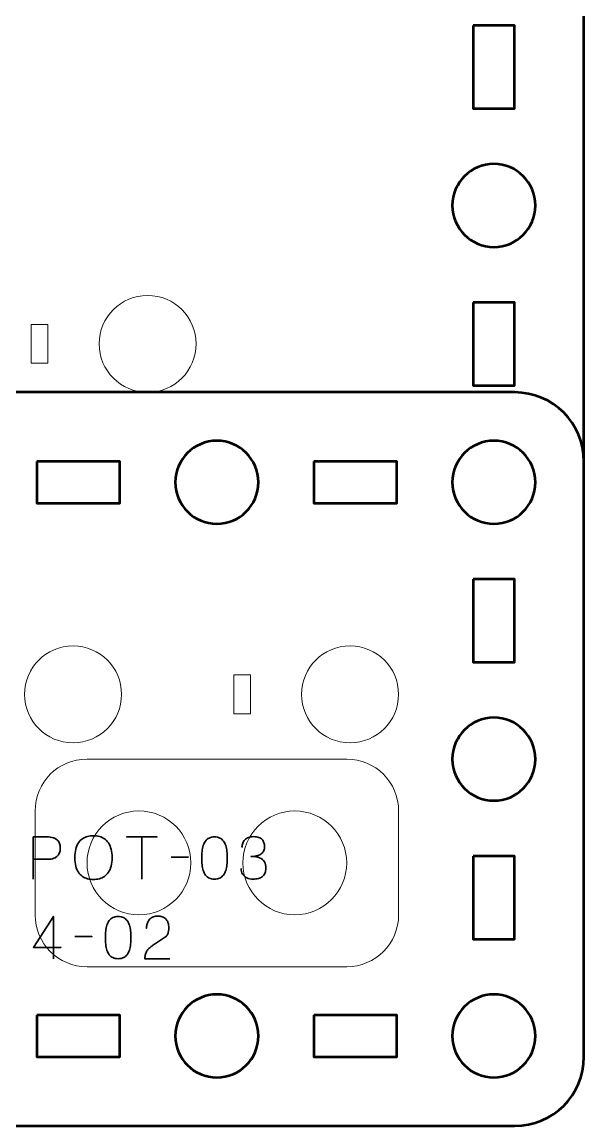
# Model space of a CAD drawing. Header units: centimetres. Extents: x -64.7 to 31.2, y -38.5 to 7.
# Drawn here: x 27.09 to 31.15, y -22.5 to -14.53 of the extents above; entities that cross this region are included whole.
import ezdxf

# ---------------------------------------------------------------- set-up
doc = ezdxf.new("R2010")
doc.units = ezdxf.units.CM
doc.header["$MEASUREMENT"] = 0
doc.layers.add('Layer 1', color=7, linetype='Continuous')

msp = doc.modelspace()

# ---------------------------------------------------------------- linework, layer by layer
at = {"layer": 'Layer 1', "color": 142, "lineweight": 20}
msp.add_lwpolyline([(27.16, -16.99), (27.28, -16.99), (27.28, -16.71), (27.16, -16.71), (27.16, -16.99)], close=True, dxfattribs=at)
at = {"layer": 'Layer 1', "color": 232, "lineweight": 20}
msp.add_lwpolyline([(28.62169, -19.52213), (28.74169, -19.52213), (28.74169, -19.24213), (28.62169, -19.24213), (28.62169, -19.52213)], close=True, dxfattribs=at)
at = {"layer": 'Layer 1', "color": 142, "lineweight": 20}
msp.add_ellipse((28, -16.85), major_axis=(0, 0.35), ratio=1, dxfattribs=at)
at = {"layer": 'Layer 1', "color": 232, "lineweight": 20}
for centre in [(27.46169, -19.38213), (29.46169, -19.38213)]:
    msp.add_ellipse(centre, major_axis=(0, 0.35), ratio=1, dxfattribs=at)
at = {"layer": 'Layer 1', "color": 142, "lineweight": 53}
for points, knots in [([(16.35006, -7.19996), (16.35006, -7.19996), (30.64994, -7.19996), (30.64994, -7.19996), (30.64994, -7.19996), (30.92708, -7.19996), (31.15004, -7.42306), (31.15004, -7.70006), (31.15004, -7.70006), (31.15004, -7.70006), (31.15004, -21.99994), (31.15004, -21.99994), (31.15004, -21.99994), (31.15004, -22.27708), (30.92708, -22.50004), (30.64994, -22.50004), (30.64994, -22.50004), (30.64994, -22.50004), (16.35006, -22.50004), (16.35006, -22.50004), (16.35006, -22.50004), (16.07306, -22.50004), (15.84996, -22.27708), (15.84996, -21.99994), (15.84996, -21.99994), (15.84996, -21.99994), (15.84996, -7.70006), (15.84996, -7.70006), (15.84996, -7.70006), (15.84996, -7.42306), (16.07306, -7.19996), (16.35006, -7.19996)], [0, 0, 0, 0, 0.125, 0.125, 0.125, 0.125, 0.25, 0.25, 0.25, 0.25, 0.375, 0.375, 0.375, 0.375, 0.5, 0.5, 0.5, 0.5, 0.625, 0.625, 0.625, 0.625, 0.75, 0.75, 0.75, 0.75, 0.875, 0.875, 0.875, 0.875, 1, 1, 1, 1]), ([(30.34994, -14.55002), (30.34994, -14.55002), (30.64994, -14.55002), (30.64994, -14.55002), (30.64994, -14.55002), (30.64994, -14.55002), (30.64994, -15.15002), (30.64994, -15.15002), (30.64994, -15.15002), (30.64994, -15.15002), (30.34994, -15.15002), (30.34994, -15.15002), (30.34994, -15.15002), (30.34994, -15.15002), (30.34994, -14.55002), (30.34994, -14.55002)], [0, 0, 0, 0, 0.25, 0.25, 0.25, 0.25, 0.5, 0.5, 0.5, 0.5, 0.75, 0.75, 0.75, 0.75, 1, 1, 1, 1]), ([(30.80001, -15.85004), (30.80001, -16.01567), (30.66568, -16.15004), (30.50001, -16.15004), (30.50001, -16.15004), (30.33438, -16.15004), (30.20001, -16.01567), (30.20001, -15.85004), (30.20001, -15.85004), (30.20001, -15.68427), (30.33438, -15.55003), (30.50001, -15.55003), (30.50001, -15.55003), (30.66568, -15.55003), (30.80001, -15.68427), (30.80001, -15.85004)], [0, 0, 0, 0, 0.25, 0.25, 0.25, 0.25, 0.5, 0.5, 0.5, 0.5, 0.75, 0.75, 0.75, 0.75, 1, 1, 1, 1]), ([(30.34994, -16.54995), (30.34994, -16.54995), (30.64994, -16.54995), (30.64994, -16.54995), (30.64994, -16.54995), (30.64994, -16.54995), (30.64994, -17.14995), (30.64994, -17.14995), (30.64994, -17.14995), (30.64994, -17.14995), (30.34994, -17.14995), (30.34994, -17.14995), (30.34994, -17.14995), (30.34994, -17.14995), (30.34994, -16.54995), (30.34994, -16.54995)], [0, 0, 0, 0, 0.25, 0.25, 0.25, 0.25, 0.5, 0.5, 0.5, 0.5, 0.75, 0.75, 0.75, 0.75, 1, 1, 1, 1]), ([(30.80001, -17.85), (30.80001, -18.01563), (30.66568, -18.14997), (30.50001, -18.14997), (30.50001, -18.14997), (30.33438, -18.14997), (30.20001, -18.01563), (30.20001, -17.85), (30.20001, -17.85), (30.20001, -17.68434), (30.33438, -17.55), (30.50001, -17.55), (30.50001, -17.55), (30.66568, -17.55), (30.80001, -17.68434), (30.80001, -17.85)], [0, 0, 0, 0, 0.25, 0.25, 0.25, 0.25, 0.5, 0.5, 0.5, 0.5, 0.75, 0.75, 0.75, 0.75, 1, 1, 1, 1]), ([(30.34994, -18.55002), (30.34994, -18.55002), (30.64994, -18.55002), (30.64994, -18.55002), (30.64994, -18.55002), (30.64994, -18.55002), (30.64994, -19.15003), (30.64994, -19.15003), (30.64994, -19.15003), (30.64994, -19.15003), (30.34994, -19.15003), (30.34994, -19.15003), (30.34994, -19.15003), (30.34994, -19.15003), (30.34994, -18.55002), (30.34994, -18.55002)], [0, 0, 0, 0, 0.25, 0.25, 0.25, 0.25, 0.5, 0.5, 0.5, 0.5, 0.75, 0.75, 0.75, 0.75, 1, 1, 1, 1]), ([(30.80001, -19.85008), (30.80001, -20.01571), (30.66568, -20.15008), (30.50001, -20.15008), (30.50001, -20.15008), (30.33438, -20.15008), (30.20001, -20.01571), (30.20001, -19.85008), (30.20001, -19.85008), (30.20001, -19.68431), (30.33438, -19.55008), (30.50001, -19.55008), (30.50001, -19.55008), (30.66568, -19.55008), (30.80001, -19.68431), (30.80001, -19.85008)], [0, 0, 0, 0, 0.25, 0.25, 0.25, 0.25, 0.5, 0.5, 0.5, 0.5, 0.75, 0.75, 0.75, 0.75, 1, 1, 1, 1]), ([(30.34994, -20.54999), (30.34994, -20.54999), (30.64994, -20.54999), (30.64994, -20.54999), (30.64994, -20.54999), (30.64994, -20.54999), (30.64994, -21.14999), (30.64994, -21.14999), (30.64994, -21.14999), (30.64994, -21.14999), (30.34994, -21.14999), (30.34994, -21.14999), (30.34994, -21.14999), (30.34994, -21.14999), (30.34994, -20.54999), (30.34994, -20.54999)], [0, 0, 0, 0, 0.25, 0.25, 0.25, 0.25, 0.5, 0.5, 0.5, 0.5, 0.75, 0.75, 0.75, 0.75, 1, 1, 1, 1]), ([(28.80008, -21.85001), (28.80008, -22.01567), (28.66571, -22.15001), (28.50008, -22.15001), (28.50008, -22.15001), (28.33431, -22.15001), (28.20008, -22.01567), (28.20008, -21.85001), (28.20008, -21.85001), (28.20008, -21.68438), (28.33431, -21.55001), (28.50008, -21.55001), (28.50008, -21.55001), (28.66571, -21.55001), (28.80008, -21.68438), (28.80008, -21.85001)], [0, 0, 0, 0, 0.25, 0.25, 0.25, 0.25, 0.5, 0.5, 0.5, 0.5, 0.75, 0.75, 0.75, 0.75, 1, 1, 1, 1]), ([(30.80001, -21.85001), (30.80001, -22.01567), (30.66568, -22.15001), (30.50001, -22.15001), (30.50001, -22.15001), (30.33438, -22.15001), (30.20001, -22.01567), (30.20001, -21.85001), (30.20001, -21.85001), (30.20001, -21.68438), (30.33438, -21.55001), (30.50001, -21.55001), (30.50001, -21.55001), (30.66568, -21.55001), (30.80001, -21.68438), (30.80001, -21.85001)], [0, 0, 0, 0, 0.25, 0.25, 0.25, 0.25, 0.5, 0.5, 0.5, 0.5, 0.75, 0.75, 0.75, 0.75, 1, 1, 1, 1]), ([(27.20002, -21.69994), (27.20002, -21.69994), (27.80003, -21.69994), (27.80003, -21.69994), (27.80003, -21.69994), (27.80003, -21.69994), (27.80003, -21.99994), (27.80003, -21.99994), (27.80003, -21.99994), (27.80003, -21.99994), (27.20002, -21.99994), (27.20002, -21.99994), (27.20002, -21.99994), (27.20002, -21.99994), (27.20002, -21.69994), (27.20002, -21.69994)], [0, 0, 0, 0, 0.25, 0.25, 0.25, 0.25, 0.5, 0.5, 0.5, 0.5, 0.75, 0.75, 0.75, 0.75, 1, 1, 1, 1]), ([(29.19999, -21.69994), (29.19999, -21.69994), (29.79999, -21.69994), (29.79999, -21.69994), (29.79999, -21.69994), (29.79999, -21.69994), (29.79999, -21.99994), (29.79999, -21.99994), (29.79999, -21.99994), (29.79999, -21.99994), (29.19999, -21.99994), (29.19999, -21.99994), (29.19999, -21.99994), (29.19999, -21.99994), (29.19999, -21.69994), (29.19999, -21.69994)], [0, 0, 0, 0, 0.25, 0.25, 0.25, 0.25, 0.5, 0.5, 0.5, 0.5, 0.75, 0.75, 0.75, 0.75, 1, 1, 1, 1])]:
    msp.add_open_spline(points, degree=3, knots=knots, dxfattribs=at)
at = {"layer": 'Layer 1', "color": 232, "lineweight": 53}
for points, knots in [([(24.35008, -17.19998), (24.35008, -17.19998), (30.65005, -17.19998), (30.65005, -17.19998), (30.65005, -17.19998), (30.92702, -17.19998), (31.15001, -17.42307), (31.15001, -17.70007), (31.15001, -17.70007), (31.15001, -17.70007), (31.15001, -21.99993), (31.15001, -21.99993), (31.15001, -21.99993), (31.15001, -22.27707), (30.92702, -22.50003), (30.65005, -22.50003), (30.65005, -22.50003), (30.65005, -22.50003), (24.35008, -22.50003), (24.35008, -22.50003), (24.35008, -22.50003), (24.07308, -22.50003), (23.84999, -22.27707), (23.84999, -21.99993), (23.84999, -21.99993), (23.84999, -21.99993), (23.84999, -17.70007), (23.84999, -17.70007), (23.84999, -17.70007), (23.84999, -17.42307), (24.07308, -17.19998), (24.35008, -17.19998)], [0, 0, 0, 0, 0.125, 0.125, 0.125, 0.125, 0.25, 0.25, 0.25, 0.25, 0.375, 0.375, 0.375, 0.375, 0.5, 0.5, 0.5, 0.5, 0.625, 0.625, 0.625, 0.625, 0.75, 0.75, 0.75, 0.75, 0.875, 0.875, 0.875, 0.875, 1, 1, 1, 1]), ([(28.80001, -17.85001), (28.80001, -18.01578), (28.66568, -18.15001), (28.50001, -18.15001), (28.50001, -18.15001), (28.33438, -18.15001), (28.20001, -18.01578), (28.20001, -17.85001), (28.20001, -17.85001), (28.20001, -17.68434), (28.33438, -17.55), (28.50001, -17.55), (28.50001, -17.55), (28.66568, -17.55), (28.80001, -17.68434), (28.80001, -17.85001)], [0, 0, 0, 0, 0.25, 0.25, 0.25, 0.25, 0.5, 0.5, 0.5, 0.5, 0.75, 0.75, 0.75, 0.75, 1, 1, 1, 1]), ([(30.79998, -17.85001), (30.79998, -18.01578), (30.66575, -18.15001), (30.49998, -18.15001), (30.49998, -18.15001), (30.33431, -18.15001), (30.19998, -18.01578), (30.19998, -17.85001), (30.19998, -17.85001), (30.19998, -17.68434), (30.33431, -17.55), (30.49998, -17.55), (30.49998, -17.55), (30.66575, -17.55), (30.79998, -17.68434), (30.79998, -17.85001)], [0, 0, 0, 0, 0.25, 0.25, 0.25, 0.25, 0.5, 0.5, 0.5, 0.5, 0.75, 0.75, 0.75, 0.75, 1, 1, 1, 1]), ([(27.2, -17.70007), (27.2, -17.70007), (27.79999, -17.70007), (27.79999, -17.70007), (27.79999, -17.70007), (27.79999, -17.70007), (27.79999, -18.00008), (27.79999, -18.00008), (27.79999, -18.00008), (27.79999, -18.00008), (27.2, -18.00008), (27.2, -18.00008), (27.2, -18.00008), (27.2, -18.00008), (27.2, -17.70007), (27.2, -17.70007)], [0, 0, 0, 0, 0.25, 0.25, 0.25, 0.25, 0.5, 0.5, 0.5, 0.5, 0.75, 0.75, 0.75, 0.75, 1, 1, 1, 1]), ([(29.20006, -17.70007), (29.20006, -17.70007), (29.80007, -17.70007), (29.80007, -17.70007), (29.80007, -17.70007), (29.80007, -17.70007), (29.80007, -18.00008), (29.80007, -18.00008), (29.80007, -18.00008), (29.80007, -18.00008), (29.20006, -18.00008), (29.20006, -18.00008), (29.20006, -18.00008), (29.20006, -18.00008), (29.20006, -17.70007), (29.20006, -17.70007)], [0, 0, 0, 0, 0.25, 0.25, 0.25, 0.25, 0.5, 0.5, 0.5, 0.5, 0.75, 0.75, 0.75, 0.75, 1, 1, 1, 1]), ([(30.35005, -18.55002), (30.35005, -18.55002), (30.65005, -18.55002), (30.65005, -18.55002), (30.65005, -18.55002), (30.65005, -18.55002), (30.65005, -19.15003), (30.65005, -19.15003), (30.65005, -19.15003), (30.65005, -19.15003), (30.35005, -19.15003), (30.35005, -19.15003), (30.35005, -19.15003), (30.35005, -19.15003), (30.35005, -18.55002), (30.35005, -18.55002)], [0, 0, 0, 0, 0.25, 0.25, 0.25, 0.25, 0.5, 0.5, 0.5, 0.5, 0.75, 0.75, 0.75, 0.75, 1, 1, 1, 1]), ([(30.79998, -19.85008), (30.79998, -20.01571), (30.66575, -20.15008), (30.49998, -20.15008), (30.49998, -20.15008), (30.33431, -20.15008), (30.19998, -20.01571), (30.19998, -19.85008), (30.19998, -19.85008), (30.19998, -19.68431), (30.33431, -19.55008), (30.49998, -19.55008), (30.49998, -19.55008), (30.66575, -19.55008), (30.79998, -19.68431), (30.79998, -19.85008)], [0, 0, 0, 0, 0.25, 0.25, 0.25, 0.25, 0.5, 0.5, 0.5, 0.5, 0.75, 0.75, 0.75, 0.75, 1, 1, 1, 1]), ([(30.35005, -20.54999), (30.35005, -20.54999), (30.65005, -20.54999), (30.65005, -20.54999), (30.65005, -20.54999), (30.65005, -20.54999), (30.65005, -21.14998), (30.65005, -21.14998), (30.65005, -21.14998), (30.65005, -21.14998), (30.35005, -21.14998), (30.35005, -21.14998), (30.35005, -21.14998), (30.35005, -21.14998), (30.35005, -20.54999), (30.35005, -20.54999)], [0, 0, 0, 0, 0.25, 0.25, 0.25, 0.25, 0.5, 0.5, 0.5, 0.5, 0.75, 0.75, 0.75, 0.75, 1, 1, 1, 1]), ([(28.80001, -21.85), (28.80001, -22.01567), (28.66568, -22.15), (28.50001, -22.15), (28.50001, -22.15), (28.33438, -22.15), (28.20001, -22.01567), (28.20001, -21.85), (28.20001, -21.85), (28.20001, -21.68437), (28.33438, -21.55), (28.50001, -21.55), (28.50001, -21.55), (28.66568, -21.55), (28.80001, -21.68437), (28.80001, -21.85)], [0, 0, 0, 0, 0.25, 0.25, 0.25, 0.25, 0.5, 0.5, 0.5, 0.5, 0.75, 0.75, 0.75, 0.75, 1, 1, 1, 1]), ([(30.79998, -21.85), (30.79998, -22.01567), (30.66575, -22.15), (30.49998, -22.15), (30.49998, -22.15), (30.33431, -22.15), (30.19998, -22.01567), (30.19998, -21.85), (30.19998, -21.85), (30.19998, -21.68437), (30.33431, -21.55), (30.49998, -21.55), (30.49998, -21.55), (30.66575, -21.55), (30.79998, -21.68437), (30.79998, -21.85)], [0, 0, 0, 0, 0.25, 0.25, 0.25, 0.25, 0.5, 0.5, 0.5, 0.5, 0.75, 0.75, 0.75, 0.75, 1, 1, 1, 1]), ([(27.2, -21.69993), (27.2, -21.69993), (27.79999, -21.69993), (27.79999, -21.69993), (27.79999, -21.69993), (27.79999, -21.69993), (27.79999, -21.99993), (27.79999, -21.99993), (27.79999, -21.99993), (27.79999, -21.99993), (27.2, -21.99993), (27.2, -21.99993), (27.2, -21.99993), (27.2, -21.99993), (27.2, -21.69993), (27.2, -21.69993)], [0, 0, 0, 0, 0.25, 0.25, 0.25, 0.25, 0.5, 0.5, 0.5, 0.5, 0.75, 0.75, 0.75, 0.75, 1, 1, 1, 1]), ([(29.20006, -21.69993), (29.20006, -21.69993), (29.80007, -21.69993), (29.80007, -21.69993), (29.80007, -21.69993), (29.80007, -21.69993), (29.80007, -21.99993), (29.80007, -21.99993), (29.80007, -21.99993), (29.80007, -21.99993), (29.20006, -21.99993), (29.20006, -21.99993), (29.20006, -21.99993), (29.20006, -21.99993), (29.20006, -21.69993), (29.20006, -21.69993)], [0, 0, 0, 0, 0.25, 0.25, 0.25, 0.25, 0.5, 0.5, 0.5, 0.5, 0.75, 0.75, 0.75, 0.75, 1, 1, 1, 1])]:
    msp.add_open_spline(points, degree=3, knots=knots, dxfattribs=at)
at = {"layer": 'Layer 1', "color": 142, "lineweight": 9}
for points, knots in [([(27.5625, -19.85), (27.3555, -19.85), (27.1875, -20.018), (27.1875, -20.225), (27.1875, -20.225), (27.1875, -20.225), (27.1875, -20.975), (27.1875, -20.975), (27.1875, -20.975), (27.1875, -21.182), (27.3555, -21.35), (27.5625, -21.35), (27.5625, -21.35), (27.5625, -21.35), (29.4375, -21.35), (29.4375, -21.35), (29.4375, -21.35), (29.6445, -21.35), (29.8125, -21.182), (29.8125, -20.975), (29.8125, -20.975), (29.8125, -20.975), (29.8125, -20.225), (29.8125, -20.225), (29.8125, -20.225), (29.8125, -20.018), (29.6445, -19.85), (29.4375, -19.85), (29.4375, -19.85), (29.4375, -19.85), (27.5625, -19.85), (27.5625, -19.85)], [0, 0, 0, 0, 0.125, 0.125, 0.125, 0.125, 0.25, 0.25, 0.25, 0.25, 0.375, 0.375, 0.375, 0.375, 0.5, 0.5, 0.5, 0.5, 0.625, 0.625, 0.625, 0.625, 0.75, 0.75, 0.75, 0.75, 0.875, 0.875, 0.875, 0.875, 1, 1, 1, 1]), ([(27.9375, -20.22477), (28.1445, -20.22477), (28.3125, -20.39276), (28.3125, -20.59976), (28.3125, -20.59976), (28.3125, -20.80676), (28.1445, -20.97477), (27.9375, -20.97477), (27.9375, -20.97477), (27.7305, -20.97477), (27.5625, -20.80676), (27.5625, -20.59976), (27.5625, -20.59976), (27.5625, -20.39276), (27.7305, -20.22477), (27.9375, -20.22477)], [0, 0, 0, 0, 0.25, 0.25, 0.25, 0.25, 0.5, 0.5, 0.5, 0.5, 0.75, 0.75, 0.75, 0.75, 1, 1, 1, 1]), ([(29.0625, -20.22477), (29.2695, -20.22477), (29.4375, -20.39276), (29.4375, -20.59976), (29.4375, -20.59976), (29.4375, -20.80676), (29.2695, -20.97477), (29.0625, -20.97477), (29.0625, -20.97477), (28.8555, -20.97477), (28.6875, -20.80676), (28.6875, -20.59976), (28.6875, -20.59976), (28.6875, -20.39276), (28.8555, -20.22477), (29.0625, -20.22477)], [0, 0, 0, 0, 0.25, 0.25, 0.25, 0.25, 0.5, 0.5, 0.5, 0.5, 0.75, 0.75, 0.75, 0.75, 1, 1, 1, 1])]:
    msp.add_open_spline(points, degree=3, knots=knots, dxfattribs=at)
at = {"layer": 'Layer 1', "color": 232, "lineweight": 35}
for points, knots in [([(27.1738, -20.71686), (27.1738, -20.71686), (27.1738, -20.41164), (27.1738, -20.41164), (27.1738, -20.41164), (27.1738, -20.41164), (27.27117, -20.41164), (27.27117, -20.41164), (27.27117, -20.41164), (27.29064, -20.41171), (27.30665, -20.4139), (27.31928, -20.41813), (27.31928, -20.41813), (27.33184, -20.42229), (27.34172, -20.42808), (27.34885, -20.43542), (27.34885, -20.43542), (27.35597, -20.44268), (27.36105, -20.45101), (27.36416, -20.46039), (27.36416, -20.46039), (27.36719, -20.46978), (27.36895, -20.47958), (27.36938, -20.48996), (27.36938, -20.48996), (27.36987, -20.50033), (27.36867, -20.51049), (27.36585, -20.52036), (27.36585, -20.52036), (27.36296, -20.53024), (27.35809, -20.5392), (27.3511, -20.54725), (27.3511, -20.54725), (27.34419, -20.55529), (27.33481, -20.56171), (27.32302, -20.56644), (27.32302, -20.56644), (27.31124, -20.57123), (27.29664, -20.57363), (27.27921, -20.57377), (27.27921, -20.57377), (27.27921, -20.57377), (27.1738, -20.57377), (27.1738, -20.57377), (27.1738, -20.57377), (27.1738, -20.57377), (27.27921, -20.57377), (27.27921, -20.57377), (27.27921, -20.57377), (27.29628, -20.57363), (27.31075, -20.57123), (27.32246, -20.56644), (27.32246, -20.56644), (27.33424, -20.56171), (27.34363, -20.55529), (27.35068, -20.54725), (27.35068, -20.54725), (27.35767, -20.5392), (27.36268, -20.53024), (27.36564, -20.52036), (27.36564, -20.52036), (27.3686, -20.51049), (27.36987, -20.50033), (27.36938, -20.48996), (27.36938, -20.48996), (27.36895, -20.47958), (27.36719, -20.46978), (27.36402, -20.46039), (27.36402, -20.46039), (27.36091, -20.45101), (27.35569, -20.44268), (27.34856, -20.43542), (27.34856, -20.43542), (27.34137, -20.42808), (27.33149, -20.42229), (27.31893, -20.41813), (27.31893, -20.41813), (27.3063, -20.4139), (27.29043, -20.41171), (27.27117, -20.41164), (27.27117, -20.41164), (27.27117, -20.41164), (27.1738, -20.41164), (27.1738, -20.41164), (27.1738, -20.41164), (27.1738, -20.41164), (27.1738, -20.71686), (27.1738, -20.71686)], [0, 0, 0, 0, 0.0454545, 0.0454545, 0.0454545, 0.0454545, 0.0909091, 0.0909091, 0.0909091, 0.0909091, 0.1363636, 0.1363636, 0.1363636, 0.1363636, 0.1818182, 0.1818182, 0.1818182, 0.1818182, 0.2272727, 0.2272727, 0.2272727, 0.2272727, 0.2727273, 0.2727273, 0.2727273, 0.2727273, 0.3181818, 0.3181818, 0.3181818, 0.3181818, 0.3636364, 0.3636364, 0.3636364, 0.3636364, 0.4090909, 0.4090909, 0.4090909, 0.4090909, 0.4545455, 0.4545455, 0.4545455, 0.4545455, 0.5, 0.5, 0.5, 0.5, 0.5454545, 0.5454545, 0.5454545, 0.5454545, 0.5909091, 0.5909091, 0.5909091, 0.5909091, 0.6363636, 0.6363636, 0.6363636, 0.6363636, 0.6818182, 0.6818182, 0.6818182, 0.6818182, 0.7272727, 0.7272727, 0.7272727, 0.7272727, 0.7727273, 0.7727273, 0.7727273, 0.7727273, 0.8181818, 0.8181818, 0.8181818, 0.8181818, 0.8636364, 0.8636364, 0.8636364, 0.8636364, 0.9090909, 0.9090909, 0.9090909, 0.9090909, 0.9545455, 0.9545455, 0.9545455, 0.9545455, 1, 1, 1, 1]), ([(27.60898, -20.7194), (27.62387, -20.71947), (27.63798, -20.71771), (27.65145, -20.71425), (27.65145, -20.71425), (27.66486, -20.71072), (27.67713, -20.70522), (27.68835, -20.6976), (27.68835, -20.6976), (27.69957, -20.69005), (27.70931, -20.6801), (27.71756, -20.66782), (27.71756, -20.66782), (27.72582, -20.65555), (27.73217, -20.64066), (27.73668, -20.62316), (27.73668, -20.62316), (27.74127, -20.60567), (27.74353, -20.58527), (27.7436, -20.56192), (27.7436, -20.56192), (27.74353, -20.53857), (27.74127, -20.51818), (27.73668, -20.50061), (27.73668, -20.50061), (27.73217, -20.48304), (27.72582, -20.46808), (27.71756, -20.45574), (27.71756, -20.45574), (27.70931, -20.44339), (27.69957, -20.43337), (27.68835, -20.42568), (27.68835, -20.42568), (27.67713, -20.41799), (27.66486, -20.41242), (27.65145, -20.40882), (27.65145, -20.40882), (27.63798, -20.40529), (27.62387, -20.40353), (27.60898, -20.4036), (27.60898, -20.4036), (27.59409, -20.40353), (27.57998, -20.40529), (27.5665, -20.40882), (27.5665, -20.40882), (27.5531, -20.41242), (27.54082, -20.41799), (27.5296, -20.42568), (27.5296, -20.42568), (27.51839, -20.43337), (27.50865, -20.44339), (27.50039, -20.45574), (27.50039, -20.45574), (27.49214, -20.46808), (27.48579, -20.48304), (27.48127, -20.50061), (27.48127, -20.50061), (27.47669, -20.51818), (27.47443, -20.53857), (27.47436, -20.56192), (27.47436, -20.56192), (27.47443, -20.58527), (27.47669, -20.60567), (27.48127, -20.62316), (27.48127, -20.62316), (27.48579, -20.64066), (27.49214, -20.65555), (27.50039, -20.66782), (27.50039, -20.66782), (27.50865, -20.6801), (27.51839, -20.69005), (27.5296, -20.6976), (27.5296, -20.6976), (27.54082, -20.70522), (27.5531, -20.71072), (27.5665, -20.71425), (27.5665, -20.71425), (27.57998, -20.71771), (27.59409, -20.71947), (27.60898, -20.7194)], [0, 0, 0, 0, 0.05, 0.05, 0.05, 0.05, 0.1, 0.1, 0.1, 0.1, 0.15, 0.15, 0.15, 0.15, 0.2, 0.2, 0.2, 0.2, 0.25, 0.25, 0.25, 0.25, 0.3, 0.3, 0.3, 0.3, 0.35, 0.35, 0.35, 0.35, 0.4, 0.4, 0.4, 0.4, 0.45, 0.45, 0.45, 0.45, 0.5, 0.5, 0.5, 0.5, 0.55, 0.55, 0.55, 0.55, 0.6, 0.6, 0.6, 0.6, 0.65, 0.65, 0.65, 0.65, 0.7, 0.7, 0.7, 0.7, 0.75, 0.75, 0.75, 0.75, 0.8, 0.8, 0.8, 0.8, 0.85, 0.85, 0.85, 0.85, 0.9, 0.9, 0.9, 0.9, 0.95, 0.95, 0.95, 0.95, 1, 1, 1, 1]), ([(27.60898, -20.7194), (27.62387, -20.71947), (27.63798, -20.71771), (27.65145, -20.71425), (27.65145, -20.71425), (27.66486, -20.71072), (27.67713, -20.70522), (27.68835, -20.6976), (27.68835, -20.6976), (27.69957, -20.69005), (27.70931, -20.6801), (27.71756, -20.66782), (27.71756, -20.66782), (27.72582, -20.65555), (27.73217, -20.64066), (27.73668, -20.62316), (27.73668, -20.62316), (27.74127, -20.60567), (27.74353, -20.58527), (27.7436, -20.56192), (27.7436, -20.56192), (27.74353, -20.53857), (27.74127, -20.51818), (27.73668, -20.50061), (27.73668, -20.50061), (27.73217, -20.48304), (27.72582, -20.46808), (27.71756, -20.45574), (27.71756, -20.45574), (27.70931, -20.44339), (27.69957, -20.43337), (27.68835, -20.42568), (27.68835, -20.42568), (27.67713, -20.41799), (27.66486, -20.41242), (27.65145, -20.40882), (27.65145, -20.40882), (27.63798, -20.40529), (27.62387, -20.40353), (27.60898, -20.4036), (27.60898, -20.4036), (27.59409, -20.40353), (27.57998, -20.40529), (27.5665, -20.40882), (27.5665, -20.40882), (27.5531, -20.41242), (27.54082, -20.41799), (27.5296, -20.42568), (27.5296, -20.42568), (27.51839, -20.43337), (27.50865, -20.44339), (27.50039, -20.45574), (27.50039, -20.45574), (27.49214, -20.46808), (27.48579, -20.48304), (27.48127, -20.50061), (27.48127, -20.50061), (27.47669, -20.51818), (27.47443, -20.53857), (27.47436, -20.56192), (27.47436, -20.56192), (27.47443, -20.58527), (27.47669, -20.60567), (27.48127, -20.62316), (27.48127, -20.62316), (27.48579, -20.64066), (27.49214, -20.65555), (27.50039, -20.66782), (27.50039, -20.66782), (27.50865, -20.6801), (27.51839, -20.69005), (27.5296, -20.6976), (27.5296, -20.6976), (27.54082, -20.70522), (27.5531, -20.71072), (27.5665, -20.71425), (27.5665, -20.71425), (27.57998, -20.71771), (27.59409, -20.71947), (27.60898, -20.7194)], [0, 0, 0, 0, 0.05, 0.05, 0.05, 0.05, 0.1, 0.1, 0.1, 0.1, 0.15, 0.15, 0.15, 0.15, 0.2, 0.2, 0.2, 0.2, 0.25, 0.25, 0.25, 0.25, 0.3, 0.3, 0.3, 0.3, 0.35, 0.35, 0.35, 0.35, 0.4, 0.4, 0.4, 0.4, 0.45, 0.45, 0.45, 0.45, 0.5, 0.5, 0.5, 0.5, 0.55, 0.55, 0.55, 0.55, 0.6, 0.6, 0.6, 0.6, 0.65, 0.65, 0.65, 0.65, 0.7, 0.7, 0.7, 0.7, 0.75, 0.75, 0.75, 0.75, 0.8, 0.8, 0.8, 0.8, 0.85, 0.85, 0.85, 0.85, 0.9, 0.9, 0.9, 0.9, 0.95, 0.95, 0.95, 0.95, 1, 1, 1, 1]), ([(27.9578, -20.71686), (27.9578, -20.71686), (27.9578, -20.41164), (27.9578, -20.41164), (27.9578, -20.41164), (27.9578, -20.41164), (27.84816, -20.41164), (27.84816, -20.41164), (27.84816, -20.41164), (27.84816, -20.41164), (28.06829, -20.41164), (28.06829, -20.41164), (28.06829, -20.41164), (28.06829, -20.41164), (27.9578, -20.41164), (27.9578, -20.41164), (27.9578, -20.41164), (27.9578, -20.41164), (27.9578, -20.71686), (27.9578, -20.71686)], [0, 0, 0, 0, 0.2, 0.2, 0.2, 0.2, 0.4, 0.4, 0.4, 0.4, 0.6, 0.6, 0.6, 0.6, 0.8, 0.8, 0.8, 0.8, 1, 1, 1, 1]), ([(28.48273, -20.71686), (28.49754, -20.71679), (28.51031, -20.71418), (28.52097, -20.7091), (28.52097, -20.7091), (28.53155, -20.70402), (28.54037, -20.69675), (28.54742, -20.68751), (28.54742, -20.68751), (28.55441, -20.6782), (28.55991, -20.66719), (28.564, -20.65449), (28.564, -20.65449), (28.56803, -20.64179), (28.57092, -20.62789), (28.57254, -20.61265), (28.57254, -20.61265), (28.57424, -20.59741), (28.57508, -20.58139), (28.57501, -20.56446), (28.57501, -20.56446), (28.57508, -20.5476), (28.57424, -20.53158), (28.57254, -20.51641), (28.57254, -20.51641), (28.57092, -20.50124), (28.56803, -20.48727), (28.564, -20.47457), (28.564, -20.47457), (28.55991, -20.46194), (28.55441, -20.45094), (28.54742, -20.44155), (28.54742, -20.44155), (28.54037, -20.43224), (28.53155, -20.42497), (28.52097, -20.41989), (28.52097, -20.41989), (28.51031, -20.41474), (28.49754, -20.41213), (28.48273, -20.41206), (28.48273, -20.41206), (28.46791, -20.41213), (28.45514, -20.41474), (28.44448, -20.41989), (28.44448, -20.41989), (28.4339, -20.42497), (28.42508, -20.43224), (28.41803, -20.44155), (28.41803, -20.44155), (28.41104, -20.45094), (28.40554, -20.46194), (28.40145, -20.47457), (28.40145, -20.47457), (28.39742, -20.48727), (28.39453, -20.50124), (28.39291, -20.51641), (28.39291, -20.51641), (28.39122, -20.53158), (28.39037, -20.5476), (28.39044, -20.56446), (28.39044, -20.56446), (28.39037, -20.58139), (28.39122, -20.59741), (28.39291, -20.61265), (28.39291, -20.61265), (28.39453, -20.62789), (28.39742, -20.64179), (28.40145, -20.65449), (28.40145, -20.65449), (28.40554, -20.66719), (28.41104, -20.6782), (28.41803, -20.68751), (28.41803, -20.68751), (28.42508, -20.69675), (28.4339, -20.70402), (28.44448, -20.7091), (28.44448, -20.7091), (28.45514, -20.71418), (28.46791, -20.71679), (28.48273, -20.71686)], [0, 0, 0, 0, 0.05, 0.05, 0.05, 0.05, 0.1, 0.1, 0.1, 0.1, 0.15, 0.15, 0.15, 0.15, 0.2, 0.2, 0.2, 0.2, 0.25, 0.25, 0.25, 0.25, 0.3, 0.3, 0.3, 0.3, 0.35, 0.35, 0.35, 0.35, 0.4, 0.4, 0.4, 0.4, 0.45, 0.45, 0.45, 0.45, 0.5, 0.5, 0.5, 0.5, 0.55, 0.55, 0.55, 0.55, 0.6, 0.6, 0.6, 0.6, 0.65, 0.65, 0.65, 0.65, 0.7, 0.7, 0.7, 0.7, 0.75, 0.75, 0.75, 0.75, 0.8, 0.8, 0.8, 0.8, 0.85, 0.85, 0.85, 0.85, 0.9, 0.9, 0.9, 0.9, 0.95, 0.95, 0.95, 0.95, 1, 1, 1, 1]), ([(28.48273, -20.71686), (28.49754, -20.71679), (28.51031, -20.71418), (28.52097, -20.7091), (28.52097, -20.7091), (28.53155, -20.70402), (28.54037, -20.69675), (28.54742, -20.68751), (28.54742, -20.68751), (28.55441, -20.6782), (28.55991, -20.66719), (28.564, -20.65449), (28.564, -20.65449), (28.56803, -20.64179), (28.57092, -20.62789), (28.57254, -20.61265), (28.57254, -20.61265), (28.57424, -20.59741), (28.57508, -20.58139), (28.57501, -20.56446), (28.57501, -20.56446), (28.57508, -20.5476), (28.57424, -20.53158), (28.57254, -20.51641), (28.57254, -20.51641), (28.57092, -20.50124), (28.56803, -20.48727), (28.564, -20.47457), (28.564, -20.47457), (28.55991, -20.46194), (28.55441, -20.45094), (28.54742, -20.44155), (28.54742, -20.44155), (28.54037, -20.43224), (28.53155, -20.42497), (28.52097, -20.41989), (28.52097, -20.41989), (28.51031, -20.41474), (28.49754, -20.41213), (28.48273, -20.41206), (28.48273, -20.41206), (28.46791, -20.41213), (28.45514, -20.41474), (28.44448, -20.41989), (28.44448, -20.41989), (28.4339, -20.42497), (28.42508, -20.43224), (28.41803, -20.44155), (28.41803, -20.44155), (28.41104, -20.45094), (28.40554, -20.46194), (28.40145, -20.47457), (28.40145, -20.47457), (28.39742, -20.48727), (28.39453, -20.50124), (28.39291, -20.51641), (28.39291, -20.51641), (28.39122, -20.53158), (28.39037, -20.5476), (28.39044, -20.56446), (28.39044, -20.56446), (28.39037, -20.58139), (28.39122, -20.59741), (28.39291, -20.61265), (28.39291, -20.61265), (28.39453, -20.62789), (28.39742, -20.64179), (28.40145, -20.65449), (28.40145, -20.65449), (28.40554, -20.66719), (28.41104, -20.6782), (28.41803, -20.68751), (28.41803, -20.68751), (28.42508, -20.69675), (28.4339, -20.70402), (28.44448, -20.7091), (28.44448, -20.7091), (28.45514, -20.71418), (28.46791, -20.71679), (28.48273, -20.71686)], [0, 0, 0, 0, 0.05, 0.05, 0.05, 0.05, 0.1, 0.1, 0.1, 0.1, 0.15, 0.15, 0.15, 0.15, 0.2, 0.2, 0.2, 0.2, 0.25, 0.25, 0.25, 0.25, 0.3, 0.3, 0.3, 0.3, 0.35, 0.35, 0.35, 0.35, 0.4, 0.4, 0.4, 0.4, 0.45, 0.45, 0.45, 0.45, 0.5, 0.5, 0.5, 0.5, 0.55, 0.55, 0.55, 0.55, 0.6, 0.6, 0.6, 0.6, 0.65, 0.65, 0.65, 0.65, 0.7, 0.7, 0.7, 0.7, 0.75, 0.75, 0.75, 0.75, 0.8, 0.8, 0.8, 0.8, 0.85, 0.85, 0.85, 0.85, 0.9, 0.9, 0.9, 0.9, 0.95, 0.95, 0.95, 0.95, 1, 1, 1, 1]), ([(28.67534, -20.64024), (28.67541, -20.65548), (28.67894, -20.66874), (28.68592, -20.68024), (28.68592, -20.68024), (28.69291, -20.69167), (28.70286, -20.70063), (28.71584, -20.70705), (28.71584, -20.70705), (28.72882, -20.71347), (28.74441, -20.71672), (28.76255, -20.71686), (28.76255, -20.71686), (28.77616, -20.71686), (28.78851, -20.71545), (28.79973, -20.71249), (28.79973, -20.71249), (28.81088, -20.70952), (28.82047, -20.70494), (28.82859, -20.69866), (28.82859, -20.69866), (28.8367, -20.69238), (28.84291, -20.68426), (28.84735, -20.67439), (28.84735, -20.67439), (28.85173, -20.66444), (28.85391, -20.65251), (28.85398, -20.63854), (28.85398, -20.63854), (28.85406, -20.61992), (28.85025, -20.60418), (28.8427, -20.59141), (28.8427, -20.59141), (28.83515, -20.57864), (28.82343, -20.56905), (28.8077, -20.56249), (28.8077, -20.56249), (28.79197, -20.55592), (28.77179, -20.55261), (28.74731, -20.55261), (28.74731, -20.55261), (28.76558, -20.55268), (28.78089, -20.55099), (28.79338, -20.54753), (28.79338, -20.54753), (28.8058, -20.54407), (28.81574, -20.5392), (28.82322, -20.53285), (28.82322, -20.53285), (28.8307, -20.52657), (28.83613, -20.51909), (28.83938, -20.51049), (28.83938, -20.51049), (28.8427, -20.50195), (28.84432, -20.49257), (28.84425, -20.48234), (28.84425, -20.48234), (28.84432, -20.4721), (28.84291, -20.46265), (28.84009, -20.4539), (28.84009, -20.4539), (28.83733, -20.44515), (28.83282, -20.43746), (28.82668, -20.4309), (28.82668, -20.4309), (28.82054, -20.42434), (28.81243, -20.41919), (28.80248, -20.41552), (28.80248, -20.41552), (28.79246, -20.41185), (28.78025, -20.41002), (28.76593, -20.40995), (28.76593, -20.40995), (28.75168, -20.41002), (28.73919, -20.41213), (28.72861, -20.41623), (28.72861, -20.41623), (28.71795, -20.42032), (28.70921, -20.42589), (28.70215, -20.43302), (28.70215, -20.43302), (28.69517, -20.44014), (28.68994, -20.44826), (28.68649, -20.45743), (28.68649, -20.45743), (28.68296, -20.4666), (28.68127, -20.47634), (28.68127, -20.48657), (28.68127, -20.48657), (28.68127, -20.47634), (28.68296, -20.4666), (28.68649, -20.45743), (28.68649, -20.45743), (28.68994, -20.44826), (28.69517, -20.44014), (28.70215, -20.43302), (28.70215, -20.43302), (28.70921, -20.42589), (28.71795, -20.42032), (28.72861, -20.41623), (28.72861, -20.41623), (28.73919, -20.41213), (28.75168, -20.41002), (28.76593, -20.40995), (28.76593, -20.40995), (28.78025, -20.41002), (28.79246, -20.41185), (28.80248, -20.41552), (28.80248, -20.41552), (28.81243, -20.41919), (28.82054, -20.42434), (28.82668, -20.4309), (28.82668, -20.4309), (28.83282, -20.43746), (28.83733, -20.44515), (28.84009, -20.4539), (28.84009, -20.4539), (28.84291, -20.46265), (28.84432, -20.4721), (28.84425, -20.48234), (28.84425, -20.48234), (28.84432, -20.49257), (28.8427, -20.50195), (28.83938, -20.51049), (28.83938, -20.51049), (28.83613, -20.51909), (28.8307, -20.52657), (28.82322, -20.53285), (28.82322, -20.53285), (28.81574, -20.5392), (28.8058, -20.54407), (28.79338, -20.54753), (28.79338, -20.54753), (28.78089, -20.55099), (28.76558, -20.55268), (28.74731, -20.55261), (28.74731, -20.55261), (28.77179, -20.55261), (28.79197, -20.55592), (28.8077, -20.56249), (28.8077, -20.56249), (28.82343, -20.56905), (28.83515, -20.57864), (28.8427, -20.59141), (28.8427, -20.59141), (28.85025, -20.60418), (28.85406, -20.61992), (28.85398, -20.63854), (28.85398, -20.63854), (28.85391, -20.65251), (28.85173, -20.66444), (28.84735, -20.67439), (28.84735, -20.67439), (28.84291, -20.68426), (28.8367, -20.69238), (28.82859, -20.69866), (28.82859, -20.69866), (28.82047, -20.70494), (28.81088, -20.70952), (28.79973, -20.71249), (28.79973, -20.71249), (28.78851, -20.71545), (28.77616, -20.71686), (28.76255, -20.71686), (28.76255, -20.71686), (28.74441, -20.71672), (28.72882, -20.71347), (28.71584, -20.70705), (28.71584, -20.70705), (28.70286, -20.70063), (28.69291, -20.69167), (28.68592, -20.68024), (28.68592, -20.68024), (28.67894, -20.66874), (28.67541, -20.65548), (28.67534, -20.64024)], [0, 0, 0, 0, 0.0227273, 0.0227273, 0.0227273, 0.0227273, 0.0454545, 0.0454545, 0.0454545, 0.0454545, 0.0681818, 0.0681818, 0.0681818, 0.0681818, 0.0909091, 0.0909091, 0.0909091, 0.0909091, 0.1136364, 0.1136364, 0.1136364, 0.1136364, 0.1363636, 0.1363636, 0.1363636, 0.1363636, 0.1590909, 0.1590909, 0.1590909, 0.1590909, 0.1818182, 0.1818182, 0.1818182, 0.1818182, 0.2045455, 0.2045455, 0.2045455, 0.2045455, 0.2272727, 0.2272727, 0.2272727, 0.2272727, 0.25, 0.25, 0.25, 0.25, 0.2727273, 0.2727273, 0.2727273, 0.2727273, 0.2954545, 0.2954545, 0.2954545, 0.2954545, 0.3181818, 0.3181818, 0.3181818, 0.3181818, 0.3409091, 0.3409091, 0.3409091, 0.3409091, 0.3636364, 0.3636364, 0.3636364, 0.3636364, 0.3863636, 0.3863636, 0.3863636, 0.3863636, 0.4090909, 0.4090909, 0.4090909, 0.4090909, 0.4318182, 0.4318182, 0.4318182, 0.4318182, 0.4545455, 0.4545455, 0.4545455, 0.4545455, 0.4772727, 0.4772727, 0.4772727, 0.4772727, 0.5, 0.5, 0.5, 0.5, 0.5227273, 0.5227273, 0.5227273, 0.5227273, 0.5454545, 0.5454545, 0.5454545, 0.5454545, 0.5681818, 0.5681818, 0.5681818, 0.5681818, 0.5909091, 0.5909091, 0.5909091, 0.5909091, 0.6136364, 0.6136364, 0.6136364, 0.6136364, 0.6363636, 0.6363636, 0.6363636, 0.6363636, 0.6590909, 0.6590909, 0.6590909, 0.6590909, 0.6818182, 0.6818182, 0.6818182, 0.6818182, 0.7045455, 0.7045455, 0.7045455, 0.7045455, 0.7272727, 0.7272727, 0.7272727, 0.7272727, 0.75, 0.75, 0.75, 0.75, 0.7727273, 0.7727273, 0.7727273, 0.7727273, 0.7954545, 0.7954545, 0.7954545, 0.7954545, 0.8181818, 0.8181818, 0.8181818, 0.8181818, 0.8409091, 0.8409091, 0.8409091, 0.8409091, 0.8636364, 0.8636364, 0.8636364, 0.8636364, 0.8863636, 0.8863636, 0.8863636, 0.8863636, 0.9090909, 0.9090909, 0.9090909, 0.9090909, 0.9318182, 0.9318182, 0.9318182, 0.9318182, 0.9545455, 0.9545455, 0.9545455, 0.9545455, 0.9772727, 0.9772727, 0.9772727, 0.9772727, 1, 1, 1, 1]), ([(28.17031, -20.55726), (28.17031, -20.55726), (28.2935, -20.55726), (28.2935, -20.55726), (28.2935, -20.55726), (28.2935, -20.55726), (28.17031, -20.55726), (28.17031, -20.55726)], [0, 0, 0, 0, 0.5, 0.5, 0.5, 0.5, 1, 1, 1, 1]), ([(27.31984, -21.29217), (27.31984, -21.29217), (27.31984, -20.98695), (27.31984, -20.98695), (27.31984, -20.98695), (27.31984, -20.98695), (27.17591, -21.21089), (27.17591, -21.21089), (27.17591, -21.21089), (27.17591, -21.21089), (27.37403, -21.21089), (27.37403, -21.21089), (27.37403, -21.21089), (27.37403, -21.21089), (27.17591, -21.21089), (27.17591, -21.21089), (27.17591, -21.21089), (27.17591, -21.21089), (27.31984, -20.98695), (27.31984, -20.98695), (27.31984, -20.98695), (27.31984, -20.98695), (27.31984, -21.29217), (27.31984, -21.29217)], [0, 0, 0, 0, 0.1666667, 0.1666667, 0.1666667, 0.1666667, 0.3333333, 0.3333333, 0.3333333, 0.3333333, 0.5, 0.5, 0.5, 0.5, 0.6666667, 0.6666667, 0.6666667, 0.6666667, 0.8333333, 0.8333333, 0.8333333, 0.8333333, 1, 1, 1, 1]), ([(27.7872, -21.29217), (27.80201, -21.2921), (27.81478, -21.28949), (27.82544, -21.28441), (27.82544, -21.28441), (27.83602, -21.27933), (27.84484, -21.27206), (27.85189, -21.26282), (27.85189, -21.26282), (27.85888, -21.25351), (27.86438, -21.2425), (27.86847, -21.2298), (27.86847, -21.2298), (27.8725, -21.2171), (27.87539, -21.2032), (27.87701, -21.18796), (27.87701, -21.18796), (27.87871, -21.17272), (27.87955, -21.1567), (27.87948, -21.13977), (27.87948, -21.13977), (27.87955, -21.12291), (27.87871, -21.10689), (27.87701, -21.09172), (27.87701, -21.09172), (27.87539, -21.07655), (27.8725, -21.06258), (27.86847, -21.04988), (27.86847, -21.04988), (27.86438, -21.03725), (27.85888, -21.02625), (27.85189, -21.01686), (27.85189, -21.01686), (27.84484, -21.00755), (27.83602, -21.00028), (27.82544, -20.9952), (27.82544, -20.9952), (27.81478, -20.99005), (27.80201, -20.98744), (27.7872, -20.98737), (27.7872, -20.98737), (27.77238, -20.98744), (27.75961, -20.99005), (27.74895, -20.9952), (27.74895, -20.9952), (27.73837, -21.00028), (27.72955, -21.00755), (27.7225, -21.01686), (27.7225, -21.01686), (27.71551, -21.02625), (27.71001, -21.03725), (27.70592, -21.04988), (27.70592, -21.04988), (27.70189, -21.06258), (27.699, -21.07655), (27.69738, -21.09172), (27.69738, -21.09172), (27.69569, -21.10689), (27.69484, -21.12291), (27.69491, -21.13977), (27.69491, -21.13977), (27.69484, -21.1567), (27.69569, -21.17272), (27.69738, -21.18796), (27.69738, -21.18796), (27.699, -21.2032), (27.70189, -21.2171), (27.70592, -21.2298), (27.70592, -21.2298), (27.71001, -21.2425), (27.71551, -21.25351), (27.7225, -21.26282), (27.7225, -21.26282), (27.72955, -21.27206), (27.73837, -21.27933), (27.74895, -21.28441), (27.74895, -21.28441), (27.75961, -21.28949), (27.77238, -21.2921), (27.7872, -21.29217)], [0, 0, 0, 0, 0.05, 0.05, 0.05, 0.05, 0.1, 0.1, 0.1, 0.1, 0.15, 0.15, 0.15, 0.15, 0.2, 0.2, 0.2, 0.2, 0.25, 0.25, 0.25, 0.25, 0.3, 0.3, 0.3, 0.3, 0.35, 0.35, 0.35, 0.35, 0.4, 0.4, 0.4, 0.4, 0.45, 0.45, 0.45, 0.45, 0.5, 0.5, 0.5, 0.5, 0.55, 0.55, 0.55, 0.55, 0.6, 0.6, 0.6, 0.6, 0.65, 0.65, 0.65, 0.65, 0.7, 0.7, 0.7, 0.7, 0.75, 0.75, 0.75, 0.75, 0.8, 0.8, 0.8, 0.8, 0.85, 0.85, 0.85, 0.85, 0.9, 0.9, 0.9, 0.9, 0.95, 0.95, 0.95, 0.95, 1, 1, 1, 1]), ([(27.7872, -21.29217), (27.80201, -21.2921), (27.81478, -21.28949), (27.82544, -21.28441), (27.82544, -21.28441), (27.83602, -21.27933), (27.84484, -21.27206), (27.85189, -21.26282), (27.85189, -21.26282), (27.85888, -21.25351), (27.86438, -21.2425), (27.86847, -21.2298), (27.86847, -21.2298), (27.8725, -21.2171), (27.87539, -21.2032), (27.87701, -21.18796), (27.87701, -21.18796), (27.87871, -21.17272), (27.87955, -21.1567), (27.87948, -21.13977), (27.87948, -21.13977), (27.87955, -21.12291), (27.87871, -21.10689), (27.87701, -21.09172), (27.87701, -21.09172), (27.87539, -21.07655), (27.8725, -21.06258), (27.86847, -21.04988), (27.86847, -21.04988), (27.86438, -21.03725), (27.85888, -21.02625), (27.85189, -21.01686), (27.85189, -21.01686), (27.84484, -21.00755), (27.83602, -21.00028), (27.82544, -20.9952), (27.82544, -20.9952), (27.81478, -20.99005), (27.80201, -20.98744), (27.7872, -20.98737), (27.7872, -20.98737), (27.77238, -20.98744), (27.75961, -20.99005), (27.74895, -20.9952), (27.74895, -20.9952), (27.73837, -21.00028), (27.72955, -21.00755), (27.7225, -21.01686), (27.7225, -21.01686), (27.71551, -21.02625), (27.71001, -21.03725), (27.70592, -21.04988), (27.70592, -21.04988), (27.70189, -21.06258), (27.699, -21.07655), (27.69738, -21.09172), (27.69738, -21.09172), (27.69569, -21.10689), (27.69484, -21.12291), (27.69491, -21.13977), (27.69491, -21.13977), (27.69484, -21.1567), (27.69569, -21.17272), (27.69738, -21.18796), (27.69738, -21.18796), (27.699, -21.2032), (27.70189, -21.2171), (27.70592, -21.2298), (27.70592, -21.2298), (27.71001, -21.2425), (27.71551, -21.25351), (27.7225, -21.26282), (27.7225, -21.26282), (27.72955, -21.27206), (27.73837, -21.27933), (27.74895, -21.28441), (27.74895, -21.28441), (27.75961, -21.28949), (27.77238, -21.2921), (27.7872, -21.29217)], [0, 0, 0, 0, 0.05, 0.05, 0.05, 0.05, 0.1, 0.1, 0.1, 0.1, 0.15, 0.15, 0.15, 0.15, 0.2, 0.2, 0.2, 0.2, 0.25, 0.25, 0.25, 0.25, 0.3, 0.3, 0.3, 0.3, 0.35, 0.35, 0.35, 0.35, 0.4, 0.4, 0.4, 0.4, 0.45, 0.45, 0.45, 0.45, 0.5, 0.5, 0.5, 0.5, 0.55, 0.55, 0.55, 0.55, 0.6, 0.6, 0.6, 0.6, 0.65, 0.65, 0.65, 0.65, 0.7, 0.7, 0.7, 0.7, 0.75, 0.75, 0.75, 0.75, 0.8, 0.8, 0.8, 0.8, 0.85, 0.85, 0.85, 0.85, 0.9, 0.9, 0.9, 0.9, 0.95, 0.95, 0.95, 0.95, 1, 1, 1, 1]), ([(28.16142, -21.29217), (28.16142, -21.29217), (27.97981, -21.29217), (27.97981, -21.29217), (27.97981, -21.29217), (27.98016, -21.27989), (27.98171, -21.26903), (27.98433, -21.25971), (27.98433, -21.25971), (27.98701, -21.2504), (27.9906, -21.24222), (27.99505, -21.23516), (27.99505, -21.23516), (27.99957, -21.22811), (28.00472, -21.22183), (28.01057, -21.21632), (28.01057, -21.21632), (28.01643, -21.21075), (28.02271, -21.20567), (28.02948, -21.20087), (28.02948, -21.20087), (28.03625, -21.19614), (28.04324, -21.19142), (28.05051, -21.18676), (28.05051, -21.18676), (28.05051, -21.18676), (28.1229, -21.1385), (28.1229, -21.1385), (28.1229, -21.1385), (28.1303, -21.13328), (28.13609, -21.12757), (28.14018, -21.12143), (28.14018, -21.12143), (28.14434, -21.11529), (28.14724, -21.1088), (28.149, -21.10195), (28.149, -21.10195), (28.15069, -21.09518), (28.15175, -21.0882), (28.1521, -21.08114), (28.1521, -21.08114), (28.15246, -21.07401), (28.1526, -21.06689), (28.15253, -21.05976), (28.15253, -21.05976), (28.15253, -21.05391), (28.15175, -21.04763), (28.1502, -21.04085), (28.1502, -21.04085), (28.14858, -21.03415), (28.14604, -21.02745), (28.14244, -21.02082), (28.14244, -21.02082), (28.13884, -21.01418), (28.13404, -21.00812), (28.12805, -21.00261), (28.12805, -21.00261), (28.12205, -20.99718), (28.11464, -20.99281), (28.10582, -20.98949), (28.10582, -20.98949), (28.097, -20.98617), (28.08663, -20.98448), (28.07464, -20.98441), (28.07464, -20.98441), (28.06257, -20.98448), (28.05192, -20.98617), (28.04274, -20.98942), (28.04274, -20.98942), (28.03357, -20.99266), (28.02574, -20.99718), (28.01925, -21.00289), (28.01925, -21.00289), (28.01276, -21.00861), (28.00754, -21.01524), (28.00345, -21.02265), (28.00345, -21.02265), (27.99935, -21.03006), (27.99639, -21.03796), (27.99449, -21.04629), (27.99449, -21.04629), (27.99258, -21.05461), (27.99166, -21.06308), (27.99166, -21.07162), (27.99166, -21.07162), (27.99166, -21.06308), (27.99258, -21.05461), (27.99449, -21.04629), (27.99449, -21.04629), (27.99639, -21.03796), (27.99935, -21.03006), (28.00345, -21.02265), (28.00345, -21.02265), (28.00754, -21.01524), (28.01276, -21.00861), (28.01925, -21.00289), (28.01925, -21.00289), (28.02574, -20.99718), (28.03357, -20.99266), (28.04274, -20.98942), (28.04274, -20.98942), (28.05192, -20.98617), (28.06257, -20.98448), (28.07464, -20.98441), (28.07464, -20.98441), (28.08663, -20.98448), (28.097, -20.98617), (28.10582, -20.98949), (28.10582, -20.98949), (28.11464, -20.99281), (28.12205, -20.99718), (28.12805, -21.00261), (28.12805, -21.00261), (28.13404, -21.00812), (28.13884, -21.01418), (28.14244, -21.02082), (28.14244, -21.02082), (28.14604, -21.02745), (28.14858, -21.03415), (28.1502, -21.04085), (28.1502, -21.04085), (28.15175, -21.04763), (28.15253, -21.05391), (28.15253, -21.05976), (28.15253, -21.05976), (28.1526, -21.06689), (28.15246, -21.07401), (28.1521, -21.08114), (28.1521, -21.08114), (28.15175, -21.0882), (28.15069, -21.09518), (28.149, -21.10195), (28.149, -21.10195), (28.14724, -21.1088), (28.14434, -21.11529), (28.14018, -21.12143), (28.14018, -21.12143), (28.13609, -21.12757), (28.1303, -21.13328), (28.1229, -21.1385), (28.1229, -21.1385), (28.1229, -21.1385), (28.05051, -21.18676), (28.05051, -21.18676), (28.05051, -21.18676), (28.04324, -21.19142), (28.03625, -21.19614), (28.02948, -21.20087), (28.02948, -21.20087), (28.02271, -21.20567), (28.01643, -21.21075), (28.01057, -21.21632), (28.01057, -21.21632), (28.00472, -21.22183), (27.99957, -21.22811), (27.99505, -21.23516), (27.99505, -21.23516), (27.9906, -21.24222), (27.98701, -21.2504), (27.98433, -21.25971), (27.98433, -21.25971), (27.98171, -21.26903), (27.98016, -21.27989), (27.97981, -21.29217), (27.97981, -21.29217), (27.97981, -21.29217), (28.16142, -21.29217), (28.16142, -21.29217)], [0, 0, 0, 0, 0.0238095, 0.0238095, 0.0238095, 0.0238095, 0.047619, 0.047619, 0.047619, 0.047619, 0.0714286, 0.0714286, 0.0714286, 0.0714286, 0.0952381, 0.0952381, 0.0952381, 0.0952381, 0.1190476, 0.1190476, 0.1190476, 0.1190476, 0.1428571, 0.1428571, 0.1428571, 0.1428571, 0.1666667, 0.1666667, 0.1666667, 0.1666667, 0.1904762, 0.1904762, 0.1904762, 0.1904762, 0.2142857, 0.2142857, 0.2142857, 0.2142857, 0.2380952, 0.2380952, 0.2380952, 0.2380952, 0.2619048, 0.2619048, 0.2619048, 0.2619048, 0.2857143, 0.2857143, 0.2857143, 0.2857143, 0.3095238, 0.3095238, 0.3095238, 0.3095238, 0.3333333, 0.3333333, 0.3333333, 0.3333333, 0.3571429, 0.3571429, 0.3571429, 0.3571429, 0.3809524, 0.3809524, 0.3809524, 0.3809524, 0.4047619, 0.4047619, 0.4047619, 0.4047619, 0.4285714, 0.4285714, 0.4285714, 0.4285714, 0.452381, 0.452381, 0.452381, 0.452381, 0.4761905, 0.4761905, 0.4761905, 0.4761905, 0.5, 0.5, 0.5, 0.5, 0.5238095, 0.5238095, 0.5238095, 0.5238095, 0.547619, 0.547619, 0.547619, 0.547619, 0.5714286, 0.5714286, 0.5714286, 0.5714286, 0.5952381, 0.5952381, 0.5952381, 0.5952381, 0.6190476, 0.6190476, 0.6190476, 0.6190476, 0.6428571, 0.6428571, 0.6428571, 0.6428571, 0.6666667, 0.6666667, 0.6666667, 0.6666667, 0.6904762, 0.6904762, 0.6904762, 0.6904762, 0.7142857, 0.7142857, 0.7142857, 0.7142857, 0.7380952, 0.7380952, 0.7380952, 0.7380952, 0.7619048, 0.7619048, 0.7619048, 0.7619048, 0.7857143, 0.7857143, 0.7857143, 0.7857143, 0.8095238, 0.8095238, 0.8095238, 0.8095238, 0.8333333, 0.8333333, 0.8333333, 0.8333333, 0.8571429, 0.8571429, 0.8571429, 0.8571429, 0.8809524, 0.8809524, 0.8809524, 0.8809524, 0.9047619, 0.9047619, 0.9047619, 0.9047619, 0.9285714, 0.9285714, 0.9285714, 0.9285714, 0.952381, 0.952381, 0.952381, 0.952381, 0.9761905, 0.9761905, 0.9761905, 0.9761905, 1, 1, 1, 1]), ([(27.47478, -21.13257), (27.47478, -21.13257), (27.59797, -21.13257), (27.59797, -21.13257), (27.59797, -21.13257), (27.59797, -21.13257), (27.47478, -21.13257), (27.47478, -21.13257)], [0, 0, 0, 0, 0.5, 0.5, 0.5, 0.5, 1, 1, 1, 1])]:
    msp.add_open_spline(points, degree=3, knots=knots, dxfattribs=at)

doc.saveas('drawing.dxf')
